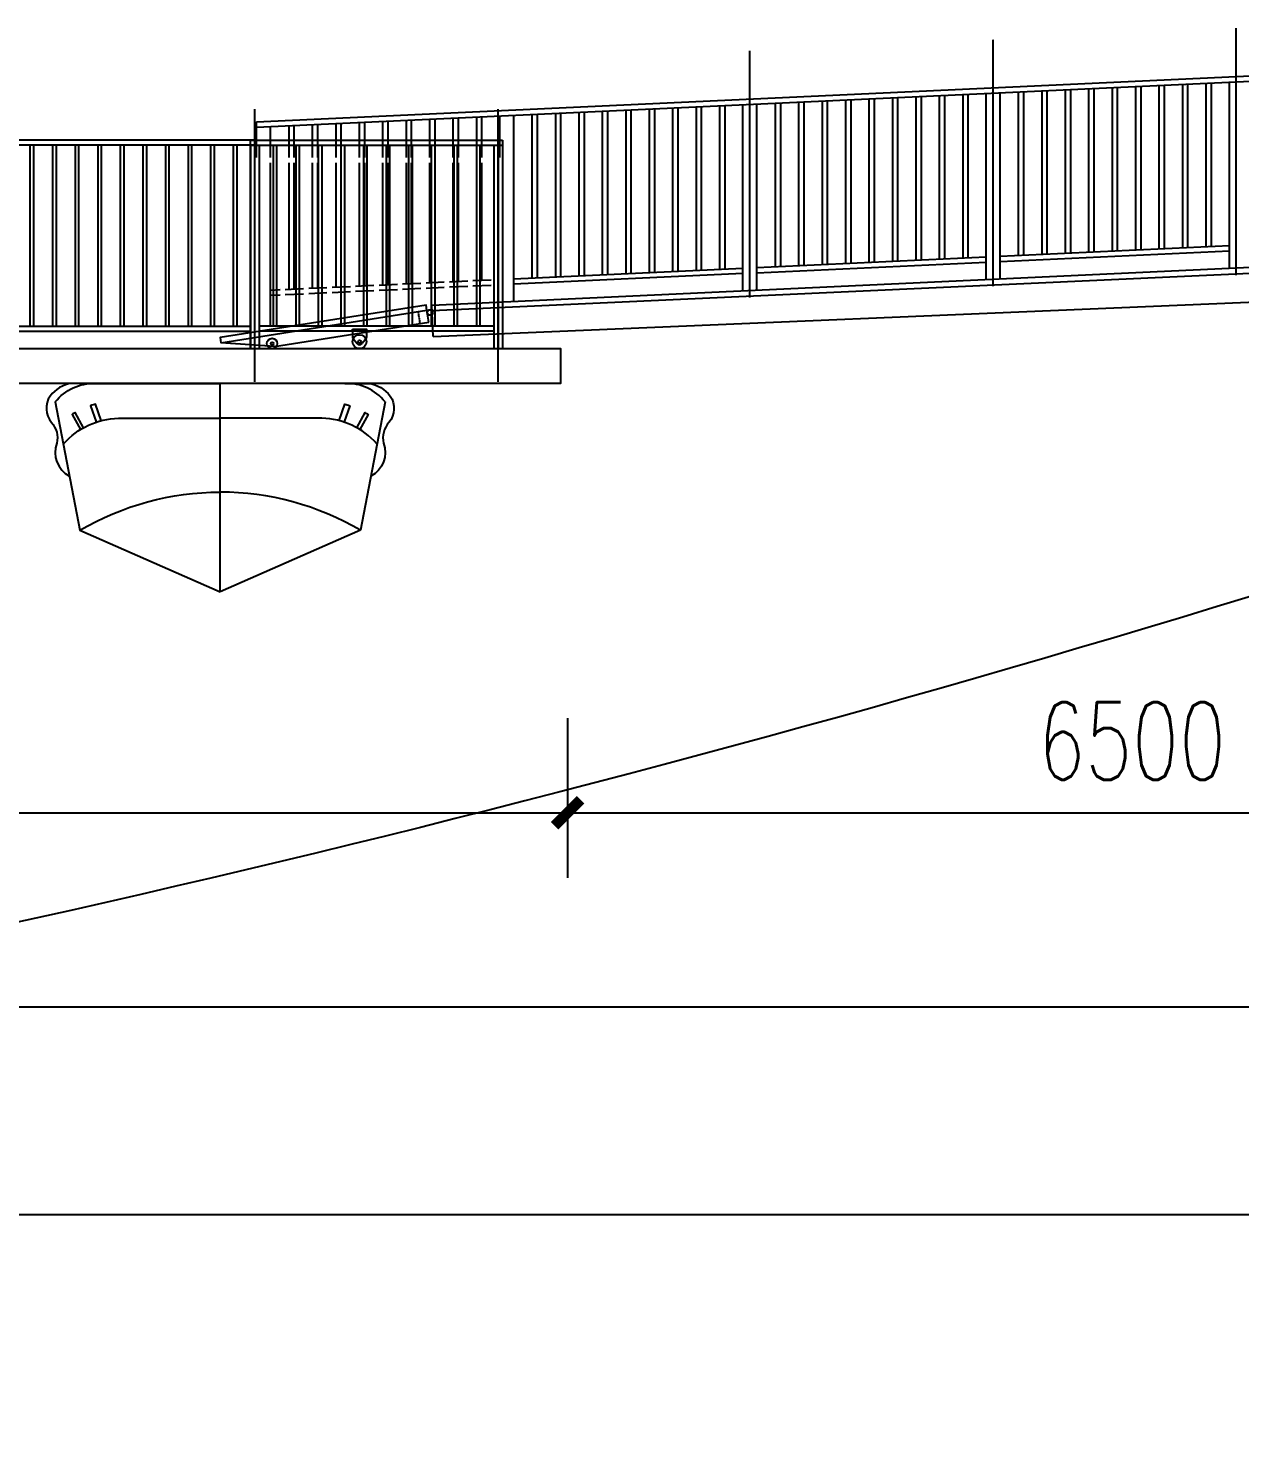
# Model space of a CAD drawing. Extents: x 1332 to 175445, y 256143 to 386027.
# Drawn here: x 148898 to 155873, y 376014 to 384143 of the extents above; entities that cross this region are included whole.
import ezdxf

# ---------------------------------------------------------------- set-up
doc = ezdxf.new("R2010")
doc.units = 0
doc.header["$LTSCALE"] = 10
doc.header["$MEASUREMENT"] = 0
doc.linetypes.add('DASH', pattern=[0.35, 0.25, -0.1])
doc.linetypes.add('DOTE', pattern=[2.42, 2, -0.2, 0.02, -0.2])
for name, color, linetype in [('00-Palm-道路中线', 1, 'DOTE'), ('00-园建', 4, 'Continuous'), ('00-填充', 8, 'Continuous'), ('PUB_DIM', 3, 'Continuous')]:
    doc.layers.add(name, color=color, linetype=linetype)
doc.styles.add('_TCH_DIM_T3', font='SIMPLEX', dxfattribs={"width": 0.705882, "bigfont": 'GBCBIG'})
doc.dimstyles.new('_TCH_ARCH&&150', dxfattribs={"dimtxt": 446.25, "dimasz": 150, "dimexe": 375, "dimexo": 450, "dimgap": 189.375, "dimtad": 1, "dimdec": 0, "dimrnd": 5, "dimzin": 0, "dimdsep": 46, "dimtxsty": '_TCH_DIM_T3', "dimblk": 'ARCHTICK', "dimcen": 0.09, "dimclrt": 7, "dimazin": 2, "dimtfac": 1, "dimtdec": 0, "dimtix": 1, "dimtmove": 2, "dimatfit": 3, "dimfxl": 0, "dimtolj": 1, "dimtzin": 0, "dimarcsym": 0})

# ---------------------------------------------------------------- blocks, each defined once
blk = doc.blocks.new('A$C2A4A4953')
at = {"layer": '00-园建'}
for p, q in [((300, 10), (0, 80)), ((0, 80), (1200, 80)), ((300, 10), (1200, 10)), ((1200, 10), (1200, 80))]:
    blk.add_line(p, q, dxfattribs=at)
at = {"layer": '00-园建', "linetype": 'DASH', "ltscale": 0.05}
blk.add_line((1150, 10), (1150, 80), dxfattribs=at)
at = {"layer": '00-园建'}
blk.add_lwpolyline([(0, 80), (1200, 80), (1200, 110), (0, 110)], close=True, dxfattribs=at)
for centre, radius in [((290, 30), 30), ((290, 30), 8.5), ((1216, 64), 16)]:
    blk.add_circle(centre, radius, dxfattribs=at)
blk = doc.blocks.new('011')
at = {"lineweight": -3}
for p, q in [((5241.1, 1934), (5241.1, 1895.7)), ((5242.2, 1892.6), (5266.9, 1860.9)), ((5320.1, 1892.6), (5295.3, 1860.9)), ((5321.1, 1934), (5321.1, 1895.7))]:
    blk.add_line(p, q, dxfattribs=at)
blk.add_lwpolyline([(5241.1, 1944), (5321.1, 1944), (5321.1, 1934), (5241.1, 1934)], close=True, dxfattribs=at)
for radius in [40, 8.5]:
    blk.add_circle((5281.1, 1872), radius, dxfattribs=at)
for centre, radius, start, end in [((5246.1, 1895.7), 5, 180, 217.96706), ((5316.1, 1895.7), 5, 322.03294, 0), ((5281.1, 1872), 18, 217.96706, 322.03294)]:
    blk.add_arc(centre, radius, start, end, dxfattribs=at)
blk = doc.blocks.new('CS')
at = {"layer": '00-园建'}
for p, q in [((0, -1200), (0, 0)), ((-807.6, -845.2), (0, -1200)), ((807.6, -845.2), (0, -1200))]:
    blk.add_line(p, q, dxfattribs=at)
for points in [[(-950, -106.7, -0.23632), (-718.1, 0), (0, 0)], [(950, -106.7, 0.23632), (718.1, 0), (0, 0)], [(-854.9, 0, 0.194799), (-979.5, -73.1, 0.323645), (-971.9, -225.1, -0.256381), (-941.2, -344, 0.37414), (-867.7, -533.5, 8.704766)], [(854.9, 0, -0.194799), (979.5, -73.1, -0.323645), (971.9, -225.1, 0.256381), (941.2, -344, -0.37414), (867.7, -533.5, -8.704766)], [(-950, -106.7), (-807.6, -845.2, -0.13307), (0, -626, -0.125801)], [(-685, -214.5), (-717.2, -119.7, 0.013867), (-745.9, -128.5), (-714, -222.3)], [(950, -106.7), (807.6, -845.2, 0.13307), (0, -626, 0.125801)], [(685, -214.5), (717.2, -119.7, -0.013867), (745.9, -128.5), (714, -222.3)], [(-901.1, -347.4, -0.205442), (-586, -200), (0, -200)], [(-786.4, -255.5), (-835.1, -168.1, 0.009242), (-852.4, -178.2), (-803.9, -265.2)], [(901.1, -347.4, 0.205442), (586, -200), (0, -200)], [(786.4, -255.5), (835.1, -168.1, -0.009242), (852.4, -178.2), (803.9, -265.2)]]:
    blk.add_lwpolyline(points, format="xyb", dxfattribs=at)
for points in [[(-718.1, 0), (-854.9, 0)], [(718.1, 0), (854.9, 0)]]:
    blk.add_lwpolyline(points, dxfattribs=at)
blk = doc.blocks.new('L')
at = {"layer": '00-填充', "color": 8}
for p, q in [((1400, 1200), (0, 1200)), ((1400, 1170), (0, 1170)), ((105, 1170), (105, 130)), ((125, 1170), (125, 130)), ((235, 1170), (235, 130)), ((255, 1170), (255, 130)), ((365, 1170), (365, 130)), ((385, 1170), (385, 130)), ((495, 1170), (495, 130)), ((515, 1170), (515, 130)), ((625, 1170), (625, 130)), ((645, 1170), (645, 130)), ((755, 1170), (755, 130)), ((775, 1170), (775, 130)), ((885, 1170), (885, 130)), ((905, 1170), (905, 130)), ((1015, 1170), (1015, 130)), ((1035, 1170), (1035, 130)), ((1145, 1170), (1145, 130)), ((1165, 1170), (1165, 130)), ((1275, 1170), (1275, 130)), ((1295, 1170), (1295, 130)), ((1375, 1170), (1375, 0)), ((25, 130), (1375, 130)), ((25, 100), (1375, 100)), ((40, 130), (1360, 130)), ((40, 100), (1360, 100))]:
    blk.add_line(p, q, dxfattribs=at)
blk.add_lwpolyline([(25, 1170), (25, 0)], dxfattribs=at)
blk = doc.blocks.new('L1')
at = {"layer": '00-填充', "color": 8}
for p, q in [((-25, 1200), (1425, 1200)), ((-25, 0), (-25, 1200)), ((-25, 1170), (1425, 1170)), ((25, 1170), (25, 0)), ((105, 1170), (105, 130)), ((125, 1170), (125, 130)), ((235, 1170), (235, 130)), ((255, 1170), (255, 130)), ((365, 1170), (365, 130)), ((385, 1170), (385, 130)), ((495, 1170), (495, 130)), ((515, 1170), (515, 130)), ((625, 1170), (625, 130)), ((645, 1170), (645, 130)), ((755, 1170), (755, 130)), ((775, 1170), (775, 130)), ((885, 1170), (885, 130)), ((905, 1170), (905, 130)), ((1015, 1170), (1015, 130)), ((1035, 1170), (1035, 130)), ((1145, 1170), (1145, 130)), ((1165, 1170), (1165, 130)), ((1275, 1170), (1275, 130)), ((1295, 1170), (1295, 130)), ((1400, 1200), (1400, 0)), ((1425, 1200), (1425, 0)), ((1375, 130), (25, 130)), ((1375, 100), (25, 100)), ((1360, 130), (40, 130)), ((1360, 100), (40, 100))]:
    blk.add_line(p, q, dxfattribs=at)
blk.add_lwpolyline([(1375, 1170), (1375, 0)], dxfattribs=at)
blk = doc.blocks.new('_ArchTick')
at = {"color": 0, "linetype": 'ByBlock', "const_width": 0.4}
blk.add_lwpolyline([(-0.5, -0.5), (0.5, 0.5)], dxfattribs=at)
blk = doc.blocks.new('*D419')
at = {"layer": 'Defpoints', "color": 0, "transparency": 16777216}
for p in [(140003.3, 380622.2), (152003.3, 380622.2), (152003.3, 379628.2)]:
    blk.add_point(p, dxfattribs=at)
at = {"layer": 'PUB_DIM', "color": 0, "lineweight": -2, "transparency": 16777216}
for p, q in [((140003.3, 380172.2), (140003.3, 379253.2)), ((152003.3, 380172.2), (152003.3, 379253.2)), ((140003.3, 379628.2), (152003.3, 379628.2))]:
    blk.add_line(p, q, dxfattribs=at)
at = {"layer": 'PUB_DIM', "color": 0, "lineweight": -2, "transparency": 16777216, "xscale": 150, "yscale": 150, "zscale": 150, "rotation": 180}
blk.add_blockref('_ArchTick', (140003.3, 379628.2), dxfattribs=at)
at = {"layer": 'PUB_DIM', "color": 0, "lineweight": -2, "transparency": 16777216, "xscale": 150, "yscale": 150, "zscale": 150}
blk.add_blockref('_ArchTick', (152003.3, 379628.2), dxfattribs=at)
at = {"layer": 'PUB_DIM', "color": 7, "transparency": 16777216, "insert": (146003.3, 380040.7), "char_height": 446.25, "attachment_point": 5, "style": '_TCH_DIM_T3'}
blk.add_mtext('\\A1;12000', dxfattribs=at)
blk = doc.blocks.new('*D420')
at = {"layer": 'Defpoints', "color": 0, "transparency": 16777216}
for p in [(152003.3, 380622.2), (158503.3, 380622.2), (158503.3, 379628.2)]:
    blk.add_point(p, dxfattribs=at)
at = {"layer": 'PUB_DIM', "color": 0, "lineweight": -2, "transparency": 16777216}
for p, q in [((152003.3, 380172.2), (152003.3, 379253.2)), ((158503.3, 380172.2), (158503.3, 379253.2)), ((152003.3, 379628.2), (158503.3, 379628.2))]:
    blk.add_line(p, q, dxfattribs=at)
at = {"layer": 'PUB_DIM', "color": 0, "lineweight": -2, "transparency": 16777216, "xscale": 150, "yscale": 150, "zscale": 150, "rotation": 180}
blk.add_blockref('_ArchTick', (152003.3, 379628.2), dxfattribs=at)
at = {"layer": 'PUB_DIM', "color": 0, "lineweight": -2, "transparency": 16777216, "xscale": 150, "yscale": 150, "zscale": 150}
blk.add_blockref('_ArchTick', (158503.3, 379628.2), dxfattribs=at)
at = {"layer": 'PUB_DIM', "color": 7, "transparency": 16777216, "insert": (155253.3, 380040.7), "char_height": 446.25, "attachment_point": 5, "style": '_TCH_DIM_T3'}
blk.add_mtext('\\A1;6500', dxfattribs=at)
blk = doc.blocks.new('*D422')
at = {"layer": 'Defpoints', "color": 0, "transparency": 16777216}
for p in [(104003.3, 380622.2), (158503.3, 380622.2), (158503.3, 378511.3)]:
    blk.add_point(p, dxfattribs=at)
at = {"layer": 'PUB_DIM', "color": 0, "lineweight": -2, "transparency": 16777216}
for p, q in [((104003.3, 380172.2), (104003.3, 378136.3)), ((158503.3, 380172.2), (158503.3, 378136.3)), ((104003.3, 378511.3), (158503.3, 378511.3))]:
    blk.add_line(p, q, dxfattribs=at)
at = {"layer": 'PUB_DIM', "color": 0, "lineweight": -2, "transparency": 16777216, "xscale": 150, "yscale": 150, "zscale": 150, "rotation": 180}
blk.add_blockref('_ArchTick', (104003.3, 378511.3), dxfattribs=at)
at = {"layer": 'PUB_DIM', "color": 0, "lineweight": -2, "transparency": 16777216, "xscale": 150, "yscale": 150, "zscale": 150}
blk.add_blockref('_ArchTick', (158503.3, 378511.3), dxfattribs=at)
at = {"layer": 'PUB_DIM', "color": 7, "transparency": 16777216, "insert": (131253.3, 378923.8), "char_height": 446.25, "attachment_point": 5, "style": '_TCH_DIM_T3'}
blk.add_mtext('\\A1;54500', dxfattribs=at)
blk = doc.blocks.new('*D423')
at = {"layer": 'Defpoints', "color": 0, "transparency": 16777216}
for p in [(45503.3, 378806.6), (158503.3, 378806.6), (158503.3, 377315.2)]:
    blk.add_point(p, dxfattribs=at)
at = {"layer": 'PUB_DIM', "color": 0, "lineweight": -2, "transparency": 16777216}
for p, q in [((45503.3, 378356.6), (45503.3, 376940.2)), ((158503.3, 378356.6), (158503.3, 376940.2)), ((45503.3, 377315.2), (158503.3, 377315.2))]:
    blk.add_line(p, q, dxfattribs=at)
at = {"layer": 'PUB_DIM', "color": 0, "lineweight": -2, "transparency": 16777216, "xscale": 150, "yscale": 150, "zscale": 150, "rotation": 180}
blk.add_blockref('_ArchTick', (45503.3, 377315.2), dxfattribs=at)
at = {"layer": 'PUB_DIM', "color": 0, "lineweight": -2, "transparency": 16777216, "xscale": 150, "yscale": 150, "zscale": 150}
blk.add_blockref('_ArchTick', (158503.3, 377315.2), dxfattribs=at)
at = {"layer": 'PUB_DIM', "color": 7, "transparency": 16777216, "insert": (102003.3, 377727.7), "char_height": 446.25, "attachment_point": 5, "style": '_TCH_DIM_T3'}
blk.add_mtext('\\A1;113000', dxfattribs=at)

msp = doc.modelspace()

# ---------------------------------------------------------------- linework, layer by layer
at = {"layer": '00-Palm-道路中线', "ltscale": 0.1}
for points in [[(155853.3, 382722.9), (155853.3, 384143.1)], [(154453.3, 382657.8), (154453.3, 384078)], [(153053.3, 382592.8), (153053.3, 384013)], [(150203.3, 382108.5), (150203.3, 383676.6)], [(151603.3, 382108.5), (151603.3, 383676.6)]]:
    msp.add_lwpolyline(points, dxfattribs=at)
at = {"layer": '00-园建'}
for p, q in [((151221.4, 382549.3), (158420.7, 382883.8)), ((151222.9, 382519.3), (158337.1, 382843.1)), ((151230.2, 382369.5), (158278.3, 382666.2))]:
    msp.add_line(p, q, dxfattribs=at)
for points in [[(151228.9, 382369.4), (151221.4, 382549.3)], [(140043.3, 382099.3), (140043.3, 382299.3), (151963.3, 382299.3), (151963.3, 382099.3), (139963.3, 382099.3)]]:
    msp.add_lwpolyline(points, dxfattribs=at)
at = {"layer": '00-填充', "color": 8}
for p, q in [((150213.3, 383603.6), (158677.7, 383996.9)), ((150213.3, 383573.6), (158677.7, 383966.9)), ((154733.3, 383783.6), (154733.3, 382842.6)), ((154763.3, 383785), (154763.3, 382844)), ((154868.3, 383789.9), (154868.3, 382848.9)), ((154898.3, 383791.3), (154898.3, 382850.3)), ((155003.3, 383796.2), (155003.3, 382855.1)), ((155033.3, 383797.5), (155033.3, 382856.5)), ((155138.3, 383802.4), (155138.3, 382861.4)), ((155168.3, 383803.8), (155168.3, 382862.8)), ((155273.3, 383808.7), (155273.3, 382867.7)), ((155303.3, 383810.1), (155303.3, 382869.1)), ((155408.3, 383815), (155408.3, 382874)), ((155438.3, 383816.4), (155438.3, 382875.3)), ((155543.3, 383821.2), (155543.3, 382880.2)), ((155573.3, 383822.6), (155573.3, 382881.6)), ((155678.3, 383827.5), (155678.3, 382886.5)), ((155708.3, 383828.9), (155708.3, 382887.9)), ((155813.3, 382766.4), (155813.3, 383833.8)), ((153013.3, 382636.3), (153013.3, 383703.7)), ((153093.3, 382636.3), (153093.3, 383707.4)), ((153198.3, 383712.3), (153198.3, 382771.3)), ((153228.3, 383713.7), (153228.3, 382772.7)), ((153333.3, 383718.6), (153333.3, 382777.5)), ((153363.3, 383720), (153363.3, 382778.9)), ((153468.3, 383724.8), (153468.3, 382783.8)), ((153498.3, 383726.2), (153498.3, 382785.2)), ((153603.3, 383731.1), (153603.3, 382790.1)), ((153633.3, 383732.5), (153633.3, 382791.5)), ((153738.3, 383737.4), (153738.3, 382796.4)), ((153768.3, 383738.8), (153768.3, 382797.8)), ((153873.3, 383743.6), (153873.3, 382802.6)), ((153903.3, 383745), (153903.3, 382804)), ((154008.3, 383749.9), (154008.3, 382808.9)), ((154038.3, 383751.3), (154038.3, 382810.3)), ((154143.3, 383756.2), (154143.3, 382815.2)), ((154173.3, 383757.6), (154173.3, 382816.6)), ((154278.3, 383762.5), (154278.3, 382821.5)), ((154308.3, 383763.9), (154308.3, 382822.8)), ((154413.3, 382701.3), (154413.3, 383768.7)), ((154493.3, 382701.3), (154493.3, 383772.5)), ((154598.3, 383777.3), (154598.3, 382836.3)), ((154628.3, 383778.7), (154628.3, 382837.7)), ((151208.3, 383619.8), (151208.3, 383399.3)), ((151238.3, 383621.2), (151238.3, 383399.3)), ((151343.3, 383626.1), (151343.3, 383399.3)), ((151373.3, 383627.5), (151373.3, 383399.3)), ((151478.3, 383632.4), (151478.3, 383399.3)), ((151508.3, 383633.8), (151508.3, 383399.3)), ((151613.3, 383399.3), (151613.3, 383638.6)), ((151693.3, 382571.2), (151693.3, 383642.4)), ((151798.3, 383647.2), (151798.3, 382706.2)), ((151828.3, 383648.6), (151828.3, 382707.6)), ((151933.3, 383653.5), (151933.3, 382712.5)), ((151963.3, 383654.9), (151963.3, 382713.9)), ((152068.3, 383659.8), (152068.3, 382718.8)), ((152098.3, 383661.2), (152098.3, 382720.2)), ((152203.3, 383666.1), (152203.3, 382725)), ((152233.3, 383667.4), (152233.3, 382726.4)), ((152338.3, 383672.3), (152338.3, 382731.3)), ((152368.3, 383673.7), (152368.3, 382732.7)), ((152473.3, 383678.6), (152473.3, 382737.6)), ((152503.3, 383680), (152503.3, 382739)), ((152608.3, 383684.9), (152608.3, 382743.9)), ((152638.3, 383686.3), (152638.3, 382745.2)), ((152743.3, 383691.1), (152743.3, 382750.1)), ((152773.3, 383692.5), (152773.3, 382751.5)), ((152878.3, 383697.4), (152878.3, 382756.4)), ((152908.3, 383698.8), (152908.3, 382757.8)), ((150213.3, 383399.3), (150213.3, 383603.6)), ((150293.3, 383399.3), (150293.3, 383577.3)), ((150398.3, 383582.2), (150398.3, 383399.3)), ((150428.3, 383583.6), (150428.3, 383399.3)), ((150533.3, 383588.5), (150533.3, 383399.3)), ((150563.3, 383589.8), (150563.3, 383399.3)), ((150668.3, 383594.7), (150668.3, 383399.3)), ((150698.3, 383596.1), (150698.3, 383399.3)), ((150803.3, 383601), (150803.3, 383399.3)), ((150833.3, 383602.4), (150833.3, 383399.3)), ((150938.3, 383607.3), (150938.3, 383399.3)), ((150968.3, 383608.7), (150968.3, 383399.3)), ((151073.3, 383613.5), (151073.3, 383399.3)), ((151103.3, 383614.9), (151103.3, 383399.3)), ((150293.3, 382429.3), (150293.3, 383369.3)), ((150398.3, 383369.3), (150398.3, 382641.2)), ((150428.3, 383369.3), (150428.3, 382642.6)), ((150533.3, 383369.3), (150533.3, 382647.4)), ((150563.3, 383369.3), (150563.3, 382648.8)), ((150668.3, 383369.3), (150668.3, 382653.7)), ((150698.3, 383369.3), (150698.3, 382655.1)), ((150803.3, 383369.3), (150803.3, 382660)), ((150833.3, 383369.3), (150833.3, 382661.4)), ((150938.3, 383369.3), (150938.3, 382666.3)), ((150968.3, 383369.3), (150968.3, 382667.7)), ((151073.3, 383369.3), (151073.3, 382672.5)), ((151103.3, 383369.3), (151103.3, 382673.9)), ((151208.3, 383369.3), (151208.3, 382678.8)), ((151238.3, 383369.3), (151238.3, 382680.2)), ((151343.3, 383369.3), (151343.3, 382685.1)), ((151373.3, 383369.3), (151373.3, 382686.5)), ((151478.3, 383369.3), (151478.3, 382691.4)), ((151508.3, 383369.3), (151508.3, 382692.7)), ((154493.3, 382831.4), (155813.3, 382892.8)), ((153093.3, 382766.4), (154413.3, 382827.7)), ((154493.3, 382801.4), (155813.3, 382862.7)), ((151693.3, 382701.3), (153013.3, 382762.7)), ((151693.3, 382671.3), (153013.3, 382732.6)), ((153093.3, 382736.4), (154413.3, 382797.7)), ((150378.3, 382640.2), (150483.3, 382645.1)), ((150513.3, 382646.5), (150618.3, 382651.4)), ((150648.3, 382652.8), (150753.3, 382657.7)), ((150783.3, 382659.1), (150888.3, 382663.9)), ((150918.3, 382665.3), (151023.3, 382670.2)), ((151053.3, 382671.6), (151158.3, 382676.5)), ((151053.3, 382641.6), (151158.3, 382646.4)), ((151188.3, 382677.9), (151293.3, 382682.8)), ((151188.3, 382647.8), (151293.3, 382652.7)), ((151323.3, 382684.1), (151428.3, 382689)), ((151323.3, 382654.1), (151428.3, 382659)), ((151458.3, 382690.4), (151563.3, 382695.3)), ((151458.3, 382660.4), (151563.3, 382665.3)), ((150293.3, 382636.3), (150348.3, 382638.8)), ((150293.3, 382606.3), (150348.3, 382608.8)), ((150378.3, 382610.2), (150483.3, 382615.1)), ((150513.3, 382616.5), (150618.3, 382621.4)), ((150648.3, 382622.8), (150753.3, 382627.6)), ((150783.3, 382629), (150888.3, 382633.9)), ((150918.3, 382635.3), (151023.3, 382640.2))]:
    msp.add_line(p, q, dxfattribs=at)
at = {"layer": '00-填充'}
msp.add_lwpolyline([(158503.3, 381704.6, -0.072245), (132551.2, 376888.6, -0.019569), (101991.3, 376039, 2.382323)], format="xyb", dxfattribs=at)

# ---------------------------------------------------------------- block references
at = {"layer": '00-园建'}
for name, p in [('L', (148803.3, 382299.3)), ('L1', (150203.3, 382299.3)), ('011', (145524.7, 380467.3)), ('CS', (150003.3, 382099.3))]:
    msp.add_blockref(name, p, dxfattribs=at)
at = {"layer": '00-园建', "rotation": 8.98379475922716}
msp.add_blockref('A$C2A4A4953', (150020.5, 382253.9), dxfattribs=at)

# ---------------------------------------------------------------- dimensions: what is measured, and where the dimension line sits
at = {"layer": 'PUB_DIM'}
for p1, p2, distance, picture, middle in [((104003.3, 380622.2), (158503.3, 380622.2), -2110.9, '*D422', (131253.3, 378923.8)), ((140003.3, 380622.2), (152003.3, 380622.2), -994, '*D419', (146003.3, 380040.7)), ((152003.3, 380622.2), (158503.3, 380622.2), -994, '*D420', (155253.3, 380040.7)), ((45503.3, 378806.6), (158503.3, 378806.6), -1491.3, '*D423', (102003.3, 377727.7))]:
    dim = msp.add_aligned_dim(p1=p1, p2=p2, distance=distance, dimstyle='_TCH_ARCH&&150', dxfattribs=at)
    dim.commit()
    dim.dimension.update_dxf_attribs({"geometry": picture, "text_midpoint": middle})

doc.saveas('drawing.dxf')
